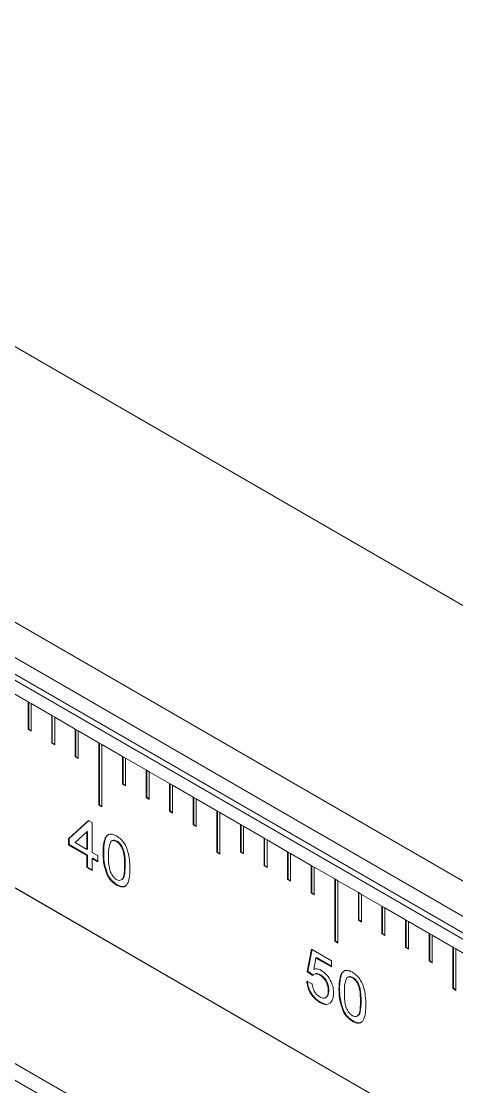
# Model space of a CAD drawing. Header units: inches. Extents: x 0.1 to 10.9, y 0 to 8.5.
# Drawn here: x 8.592 to 8.7633, y 3.1024 to 3.5212 of the extents above; entities that cross this region are included whole.
import ezdxf

# ---------------------------------------------------------------- set-up
doc = ezdxf.new("R2010")
doc.units = ezdxf.units.IN
doc.header["$MEASUREMENT"] = 0

msp = doc.modelspace()

# ---------------------------------------------------------------- linework, layer by layer
at = {"color": 7, "linetype": 'Continuous', "lineweight": 18}
for p, q in [((10.68791, 2.18192), (8.36789, 3.52124)), ((10.5941, 2.12777), (8.27408, 3.46708)), ((8.25428, 3.45565), (10.5743, 2.11634)), ((10.57637, 2.11753), (8.25635, 3.45685)), ((10.5941, 2.11386), (8.27408, 3.45318)), ((8.25428, 3.374), (10.56959, 2.0374)), ((10.5743, 2.03468), (8.25428, 3.374)), ((8.25831, 3.29613), (10.57833, 1.95682)), ((10.59669, 1.95278), (8.27668, 3.2921)), ((8.59468, 3.2537), (8.58658, 3.25838)), ((8.59586, 3.25302), (8.59468, 3.2537)), ((8.59468, 3.2537), (8.59468, 3.24282)), ((8.59492, 3.25357), (8.59492, 3.24295)), ((8.60396, 3.24835), (8.59586, 3.25302)), ((8.59586, 3.24214), (8.59586, 3.25302)), ((8.60514, 3.24767), (8.60396, 3.24835)), ((8.60396, 3.24835), (8.60396, 3.23746)), ((8.6042, 3.24821), (8.6042, 3.23759)), ((8.61324, 3.24299), (8.60514, 3.24767)), ((8.60514, 3.23678), (8.60514, 3.24767)), ((8.59492, 3.24295), (8.59468, 3.24282)), ((8.59468, 3.24282), (8.59586, 3.24214)), ((8.59492, 3.24295), (8.59586, 3.24241)), ((8.61442, 3.24231), (8.61324, 3.24299)), ((8.61324, 3.24299), (8.61324, 3.2321)), ((8.61348, 3.24285), (8.61348, 3.23224)), ((8.62252, 3.23763), (8.61442, 3.24231)), ((8.61442, 3.23142), (8.61442, 3.24231)), ((8.6237, 3.23695), (8.62252, 3.23763)), ((8.62252, 3.23763), (8.62252, 3.21314)), ((8.6042, 3.23759), (8.60396, 3.23746)), ((8.60396, 3.23746), (8.60514, 3.23678)), ((8.6042, 3.23759), (8.60514, 3.23705)), ((8.62276, 3.2375), (8.62276, 3.21327)), ((8.6318, 3.23227), (8.6237, 3.23695)), ((8.6237, 3.21246), (8.6237, 3.23695)), ((8.61348, 3.23224), (8.61324, 3.2321)), ((8.61324, 3.2321), (8.61442, 3.23142)), ((8.61348, 3.23224), (8.61442, 3.23169)), ((8.63298, 3.23159), (8.6318, 3.23227)), ((8.6318, 3.23227), (8.6318, 3.22139)), ((8.63204, 3.23214), (8.63204, 3.22152)), ((8.64108, 3.22692), (8.63298, 3.23159)), ((8.63298, 3.22071), (8.63298, 3.23159)), ((8.64226, 3.22624), (8.64108, 3.22692)), ((8.64108, 3.22692), (8.64108, 3.21603)), ((8.64132, 3.22678), (8.64132, 3.21617)), ((8.65036, 3.22156), (8.64226, 3.22624)), ((8.64226, 3.21535), (8.64226, 3.22624)), ((8.63204, 3.22152), (8.6318, 3.22139)), ((8.6318, 3.22139), (8.63298, 3.22071)), ((8.63204, 3.22152), (8.63298, 3.22098)), ((8.65154, 3.22088), (8.65036, 3.22156)), ((8.65036, 3.22156), (8.65036, 3.21067)), ((8.6506, 3.22142), (8.6506, 3.21081)), ((8.65964, 3.2162), (8.65154, 3.22088)), ((8.65154, 3.20999), (8.65154, 3.22088)), ((8.62276, 3.21327), (8.62252, 3.21314)), ((8.62252, 3.21314), (8.6237, 3.21246)), ((8.62276, 3.21327), (8.6237, 3.21273)), ((8.64132, 3.21617), (8.64108, 3.21603)), ((8.64108, 3.21603), (8.64226, 3.21535)), ((8.64132, 3.21617), (8.64226, 3.21562)), ((8.66082, 3.21552), (8.65964, 3.2162)), ((8.65964, 3.2162), (8.65964, 3.20532)), ((8.65988, 3.21607), (8.65988, 3.20545)), ((8.66892, 3.21085), (8.66082, 3.21552)), ((8.66082, 3.20464), (8.66082, 3.21552)), ((8.6506, 3.21081), (8.65036, 3.21067)), ((8.65036, 3.21067), (8.65154, 3.20999)), ((8.6506, 3.21081), (8.65154, 3.21027)), ((8.6701, 3.21017), (8.66892, 3.21085)), ((8.66892, 3.21085), (8.66892, 3.19452)), ((8.66916, 3.21071), (8.66916, 3.19465)), ((8.6782, 3.20549), (8.6701, 3.21017)), ((8.6701, 3.19384), (8.6701, 3.21017)), ((8.61063, 3.19987), (8.61846, 3.20707)), ((8.61087, 3.2), (8.61851, 3.20704)), ((8.61846, 3.20707), (8.61994, 3.20622)), ((8.61994, 3.20622), (8.61994, 3.19449)), ((8.65988, 3.20545), (8.65964, 3.20532)), ((8.65964, 3.20532), (8.66082, 3.20464)), ((8.65988, 3.20545), (8.66082, 3.20491)), ((8.67938, 3.20481), (8.6782, 3.20549)), ((8.6782, 3.20549), (8.6782, 3.1946)), ((8.67844, 3.20535), (8.67844, 3.19474)), ((8.68748, 3.20013), (8.67938, 3.20481)), ((8.67938, 3.19392), (8.67938, 3.20481)), ((8.61087, 3.2), (8.61063, 3.19987)), ((8.61087, 3.19756), (8.61087, 3.2)), ((8.61782, 3.20258), (8.61324, 3.19836)), ((8.61806, 3.20271), (8.61782, 3.20258)), ((8.61782, 3.19571), (8.61782, 3.20258)), ((8.61806, 3.19585), (8.61806, 3.20271)), ((8.68866, 3.19945), (8.68748, 3.20013)), ((8.68748, 3.20013), (8.68748, 3.18925)), ((8.68772, 3.2), (8.68772, 3.18938)), ((8.61063, 3.19742), (8.61063, 3.19987)), ((8.61087, 3.19756), (8.61063, 3.19742)), ((8.61782, 3.19327), (8.61063, 3.19742)), ((8.61806, 3.19341), (8.61087, 3.19756)), ((8.61324, 3.19836), (8.61782, 3.19571)), ((8.61806, 3.19585), (8.61782, 3.19571)), ((8.62783, 3.19914), (8.62753, 3.19897)), ((8.62967, 3.19892), (8.62943, 3.19878)), ((8.69676, 3.19478), (8.68866, 3.19945)), ((8.68866, 3.18857), (8.68866, 3.19945)), ((8.61806, 3.19341), (8.61782, 3.19327)), ((8.61782, 3.18863), (8.61782, 3.19327)), ((8.61806, 3.18877), (8.61806, 3.19341)), ((8.61994, 3.19449), (8.62205, 3.19327)), ((8.62017, 3.19219), (8.61994, 3.19205)), ((8.62205, 3.19083), (8.61994, 3.19205)), ((8.61994, 3.19205), (8.61994, 3.18741)), ((8.62205, 3.1911), (8.62017, 3.19219)), ((8.62205, 3.19327), (8.62205, 3.19083)), ((8.62441, 3.1945), (8.62417, 3.19436)), ((8.66916, 3.19465), (8.66892, 3.19452)), ((8.66892, 3.19452), (8.6701, 3.19384)), ((8.66916, 3.19465), (8.6701, 3.19411)), ((8.67844, 3.19474), (8.6782, 3.1946)), ((8.6782, 3.1946), (8.67938, 3.19392)), ((8.67844, 3.19474), (8.67938, 3.19419)), ((8.69794, 3.1941), (8.69676, 3.19478)), ((8.69676, 3.19478), (8.69676, 3.18389)), ((8.697, 3.19464), (8.697, 3.18402)), ((8.70604, 3.18942), (8.69794, 3.1941)), ((8.69794, 3.18321), (8.69794, 3.1941)), ((8.61806, 3.18877), (8.61782, 3.18863)), ((8.61994, 3.18741), (8.61782, 3.18863)), ((8.61994, 3.18768), (8.61806, 3.18877)), ((8.63287, 3.18962), (8.63263, 3.18949)), ((8.68772, 3.18938), (8.68748, 3.18925)), ((8.68748, 3.18925), (8.68866, 3.18857)), ((8.68772, 3.18938), (8.68866, 3.18884)), ((8.70722, 3.18874), (8.70604, 3.18942)), ((8.70604, 3.18942), (8.70604, 3.17853)), ((8.70627, 3.18928), (8.70627, 3.17867)), ((8.71532, 3.18406), (8.70722, 3.18874)), ((8.70722, 3.17785), (8.70722, 3.18874)), ((8.62601, 3.18577), (8.62577, 3.18563)), ((8.697, 3.18402), (8.69676, 3.18389)), ((8.69676, 3.18389), (8.69794, 3.18321)), ((8.697, 3.18402), (8.69794, 3.18348)), ((8.7165, 3.18338), (8.71532, 3.18406)), ((8.71532, 3.18406), (8.71532, 3.15957)), ((8.71555, 3.18393), (8.71555, 3.1597)), ((8.7246, 3.1787), (8.7165, 3.18338)), ((8.7165, 3.15889), (8.7165, 3.18338)), ((8.62969, 3.18181), (8.62946, 3.18167)), ((8.70627, 3.17867), (8.70604, 3.17853)), ((8.70604, 3.17853), (8.70722, 3.17785)), ((8.70627, 3.17867), (8.70722, 3.17812)), ((8.72578, 3.17802), (8.7246, 3.1787)), ((8.7246, 3.1787), (8.7246, 3.16782)), ((8.72483, 3.17857), (8.72483, 3.16795)), ((8.73388, 3.17335), (8.72578, 3.17802)), ((8.72578, 3.16714), (8.72578, 3.17802)), ((8.73506, 3.17267), (8.73388, 3.17335)), ((8.73388, 3.17335), (8.73388, 3.16246)), ((8.73411, 3.17321), (8.73411, 3.1626)), ((8.74316, 3.16799), (8.73506, 3.17267)), ((8.73506, 3.16178), (8.73506, 3.17267)), ((8.72483, 3.16795), (8.7246, 3.16782)), ((8.7246, 3.16782), (8.72578, 3.16714)), ((8.72483, 3.16795), (8.72578, 3.16741)), ((8.74434, 3.16731), (8.74316, 3.16799)), ((8.74316, 3.16799), (8.74316, 3.1571)), ((8.74339, 3.16785), (8.74339, 3.15724)), ((8.75244, 3.16263), (8.74434, 3.16731)), ((8.74434, 3.15642), (8.74434, 3.16731)), ((8.73411, 3.1626), (8.73388, 3.16246)), ((8.73388, 3.16246), (8.73506, 3.16178)), ((8.73411, 3.1626), (8.73506, 3.16205)), ((8.75362, 3.16195), (8.75244, 3.16263)), ((8.75244, 3.16263), (8.75244, 3.15175)), ((8.75267, 3.1625), (8.75267, 3.15188)), ((8.71555, 3.1597), (8.71532, 3.15957)), ((8.71532, 3.15957), (8.7165, 3.15889)), ((8.71555, 3.1597), (8.7165, 3.15916)), ((8.76172, 3.15728), (8.75362, 3.16195)), ((8.75362, 3.15107), (8.75362, 3.16195)), ((8.70449, 3.14764), (8.70618, 3.15643)), ((8.70472, 3.14778), (8.70637, 3.15632)), ((8.70618, 3.15643), (8.714, 3.15191)), ((8.74339, 3.15724), (8.74316, 3.1571)), ((8.74316, 3.1571), (8.74434, 3.15642)), ((8.74339, 3.15724), (8.74434, 3.1567)), ((8.7629, 3.1566), (8.76172, 3.15728)), ((8.76172, 3.15728), (8.76172, 3.14095)), ((8.76195, 3.15714), (8.76195, 3.14108)), ((8.771, 3.15192), (8.7629, 3.1566)), ((8.7629, 3.14027), (8.7629, 3.1566)), ((8.70791, 3.15299), (8.70707, 3.14854)), ((8.70814, 3.15313), (8.70791, 3.15299)), ((8.714, 3.14947), (8.70791, 3.15299)), ((8.714, 3.14974), (8.70814, 3.15313)), ((8.714, 3.15191), (8.714, 3.14947)), ((8.75267, 3.15188), (8.75244, 3.15175)), ((8.75244, 3.15175), (8.75362, 3.15107)), ((8.75267, 3.15188), (8.75362, 3.15134)), ((8.70472, 3.14778), (8.70449, 3.14764)), ((8.7066, 3.14617), (8.70449, 3.14764)), ((8.70684, 3.14631), (8.70472, 3.14778)), ((8.7073, 3.1467), (8.707, 3.14653)), ((8.70966, 3.14639), (8.70942, 3.14625)), ((8.72063, 3.14557), (8.72033, 3.1454)), ((8.70427, 3.14385), (8.70639, 3.14288)), ((8.72247, 3.14535), (8.72223, 3.14521)), ((8.71297, 3.14036), (8.71273, 3.14023)), ((8.7172, 3.14093), (8.71697, 3.14079)), ((8.76195, 3.14108), (8.76172, 3.14095)), ((8.76172, 3.14095), (8.7629, 3.14027)), ((8.76195, 3.14108), (8.7629, 3.14054)), ((8.70964, 3.13566), (8.7094, 3.13552)), ((8.71171, 3.13488), (8.70964, 3.13566)), ((8.72566, 3.13605), (8.72543, 3.13592)), ((8.7188, 3.1322), (8.71857, 3.13206)), ((8.72249, 3.12824), (8.72225, 3.1281))]:
    msp.add_line(p, q, dxfattribs=at)
for points, knots in [([(8.62417, 3.19436), (8.62419, 3.19543), (8.62424, 3.19755), (8.62478, 3.19991), (8.62571, 3.20126), (8.62674, 3.20179), (8.62806, 3.20168), (8.62899, 3.2012), (8.62946, 3.20097)], [0, 0, 0, 0, 0.25049, 0.500349, 0.625423, 0.750205, 0.87498, 1, 1, 1, 1]), ([(8.62441, 3.1945), (8.62443, 3.19557), (8.62448, 3.19769), (8.62503, 3.20002), (8.62587, 3.20135), (8.6265, 3.20159), (8.62677, 3.20169)], [0, 0, 0, 0, 0.3482739, 0.6956713, 0.8695701, 1, 1, 1, 1]), ([(8.62946, 3.20097), (8.62992, 3.20066), (8.63086, 3.20005), (8.63217, 3.19865), (8.63322, 3.19694), (8.63453, 3.19329), (8.63465, 3.19049), (8.63475, 3.18826)], [0, 0, 0, 0, 0.125383, 0.250634, 0.375701, 0.501117, 1, 1, 1, 1]), ([(8.62724, 3.19874), (8.6269, 3.19783), (8.62628, 3.1962), (8.62628, 3.19408), (8.62628, 3.19315)], [0, 0, 0, 0, 0.558062, 1, 1, 1, 1]), ([(8.62943, 3.19878), (8.62895, 3.19899), (8.62807, 3.19935), (8.6275, 3.19893), (8.62724, 3.19874)], [0, 0, 0, 0, 0.55834, 1, 1, 1, 1]), ([(8.62967, 3.19892), (8.62918, 3.19914), (8.62846, 3.19946), (8.62798, 3.19915), (8.62784, 3.19906)], [0, 0, 0, 0, 0.692035, 1, 1, 1, 1]), ([(8.63263, 3.18949), (8.63262, 3.19106), (8.6326, 3.19302), (8.63193, 3.19563), (8.6313, 3.19691), (8.63045, 3.19809), (8.62977, 3.19855), (8.62943, 3.19878)], [0, 0, 0, 0, 0.5003519, 0.6255292, 0.7505162, 0.8752553, 1, 1, 1, 1]), ([(8.63287, 3.18962), (8.63285, 3.19119), (8.63283, 3.19316), (8.63217, 3.19576), (8.63154, 3.19705), (8.63068, 3.19822), (8.63001, 3.19869), (8.62967, 3.19892)], [0, 0, 0, 0, 0.5003519, 0.6255292, 0.7505162, 0.8752553, 1, 1, 1, 1]), ([(8.62577, 3.18563), (8.62521, 3.18734), (8.6242, 3.19041), (8.62418, 3.19315), (8.62417, 3.19436)], [0, 0, 0, 0, 0.557973, 1, 1, 1, 1]), ([(8.62601, 3.18577), (8.62545, 3.18748), (8.62444, 3.19054), (8.62441, 3.19329), (8.62441, 3.1945)], [0, 0, 0, 0, 0.557973, 1, 1, 1, 1]), ([(8.62628, 3.19315), (8.6263, 3.19158), (8.62632, 3.18963), (8.62696, 3.18703), (8.62761, 3.18575), (8.62845, 3.18457), (8.62912, 3.1841), (8.62946, 3.18387)], [0, 0, 0, 0, 0.500363, 0.625568, 0.750538, 0.875304, 1, 1, 1, 1]), ([(8.62946, 3.18387), (8.62979, 3.18372), (8.63047, 3.18341), (8.63131, 3.18362), (8.63195, 3.18416), (8.63259, 3.18601), (8.63261, 3.18794), (8.63263, 3.18949)], [0, 0, 0, 0, 0.1246576, 0.2493906, 0.3743768, 0.4995896, 1, 1, 1, 1]), ([(8.63475, 3.18826), (8.63472, 3.1872), (8.63467, 3.18507), (8.63413, 3.18272), (8.6332, 3.18138), (8.63217, 3.18084), (8.63086, 3.18095), (8.62992, 3.18143), (8.62946, 3.18167)], [0, 0, 0, 0, 0.250473, 0.500354, 0.625397, 0.750179, 0.874971, 1, 1, 1, 1]), ([(8.63189, 3.18414), (8.63197, 3.18421), (8.63228, 3.18444), (8.63278, 3.1862), (8.63283, 3.1881), (8.63287, 3.18962)], [0, 0, 0, 0, 0.072724, 0.25831, 1, 1, 1, 1]), ([(8.62946, 3.18167), (8.62866, 3.18221), (8.62725, 3.18317), (8.62622, 3.18488), (8.62577, 3.18563)], [0, 0, 0, 0, 0.559716, 1, 1, 1, 1]), ([(8.62969, 3.18181), (8.6289, 3.18234), (8.62748, 3.1833), (8.62646, 3.18502), (8.62601, 3.18577)], [0, 0, 0, 0, 0.559716, 1, 1, 1, 1]), ([(8.63335, 3.18157), (8.63304, 3.18137), (8.63241, 3.18096), (8.63109, 3.1811), (8.63016, 3.18157), (8.62969, 3.18181)], [0, 0, 0, 0, 0.324919, 0.66214, 1, 1, 1, 1]), ([(8.70942, 3.14625), (8.70911, 3.14642), (8.70849, 3.14674), (8.70743, 3.14686), (8.70692, 3.14643), (8.7066, 3.14617)], [0, 0, 0, 0, 0.28088, 0.56114, 1, 1, 1, 1]), ([(8.70707, 3.14854), (8.70757, 3.14865), (8.70846, 3.14884), (8.70954, 3.14834), (8.71001, 3.14812)], [0, 0, 0, 0, 0.559939, 1, 1, 1, 1]), ([(8.70966, 3.14639), (8.70935, 3.14655), (8.70873, 3.14687), (8.70787, 3.147), (8.70749, 3.14672), (8.70732, 3.14659)], [0, 0, 0, 0, 0.354189, 0.707596, 1, 1, 1, 1]), ([(8.71273, 3.14023), (8.7127, 3.14085), (8.71263, 3.14208), (8.71185, 3.14402), (8.71064, 3.14547), (8.70983, 3.14599), (8.70942, 3.14625)], [0, 0, 0, 0, 0.280653, 0.559595, 0.77929, 1, 1, 1, 1]), ([(8.71297, 3.14036), (8.71294, 3.14098), (8.71287, 3.14221), (8.71209, 3.14416), (8.71088, 3.1456), (8.71007, 3.14613), (8.70966, 3.14639)], [0, 0, 0, 0, 0.280653, 0.559595, 0.77929, 1, 1, 1, 1]), ([(8.71001, 3.14812), (8.71076, 3.14757), (8.71227, 3.14647), (8.71388, 3.1438), (8.71473, 3.14127), (8.71481, 3.13986), (8.71485, 3.13915)], [0, 0, 0, 0, 0.279174, 0.558743, 0.779157, 1, 1, 1, 1]), ([(8.71697, 3.14079), (8.71699, 3.14186), (8.71704, 3.14398), (8.71757, 3.14634), (8.71851, 3.14769), (8.71954, 3.14822), (8.72085, 3.14811), (8.72179, 3.14763), (8.72225, 3.1474)], [0, 0, 0, 0, 0.25049, 0.500349, 0.625423, 0.750205, 0.87498, 1, 1, 1, 1]), ([(8.7172, 3.14093), (8.71723, 3.142), (8.71727, 3.14412), (8.71782, 3.14645), (8.71866, 3.14778), (8.7193, 3.14802), (8.71957, 3.14812)], [0, 0, 0, 0, 0.348274, 0.695671, 0.86957, 1, 1, 1, 1]), ([(8.72223, 3.14521), (8.72174, 3.14542), (8.72087, 3.14578), (8.72029, 3.14536), (8.72004, 3.14517)], [0, 0, 0, 0, 0.55834, 1, 1, 1, 1]), ([(8.72247, 3.14535), (8.72197, 3.14557), (8.72126, 3.14589), (8.72078, 3.14558), (8.72063, 3.14549)], [0, 0, 0, 0, 0.692035, 1, 1, 1, 1]), ([(8.72225, 3.1474), (8.72272, 3.14709), (8.72365, 3.14648), (8.72497, 3.14508), (8.72602, 3.14337), (8.72733, 3.13972), (8.72745, 3.13692), (8.72754, 3.13469)], [0, 0, 0, 0, 0.1253833, 0.2506337, 0.3757012, 0.5011173, 1, 1, 1, 1]), ([(8.7094, 3.13552), (8.70868, 3.13601), (8.70724, 3.13697), (8.70555, 3.13935), (8.70454, 3.14176), (8.70436, 3.14316), (8.70427, 3.14385)], [0, 0, 0, 0, 0.28005, 0.559264, 0.779421, 1, 1, 1, 1]), ([(8.70964, 3.13566), (8.70891, 3.13614), (8.70747, 3.13711), (8.70578, 3.13949), (8.70478, 3.1419), (8.7046, 3.14329), (8.70451, 3.14399)], [0, 0, 0, 0, 0.28005, 0.559264, 0.779421, 1, 1, 1, 1]), ([(8.70639, 3.14288), (8.70648, 3.14233), (8.70665, 3.14124), (8.70736, 3.13962), (8.70838, 3.13839), (8.70907, 3.13794), (8.70941, 3.13771)], [0, 0, 0, 0, 0.280714, 0.559926, 0.779622, 1, 1, 1, 1]), ([(8.72004, 3.14517), (8.71969, 3.14426), (8.71908, 3.14263), (8.71908, 3.14051), (8.71908, 3.13958)], [0, 0, 0, 0, 0.558062, 1, 1, 1, 1]), ([(8.72543, 3.13592), (8.72541, 3.13749), (8.72539, 3.13945), (8.72473, 3.14206), (8.7241, 3.14334), (8.72324, 3.14452), (8.72257, 3.14498), (8.72223, 3.14521)], [0, 0, 0, 0, 0.5003519, 0.6255292, 0.7505162, 0.8752553, 1, 1, 1, 1]), ([(8.72566, 3.13605), (8.72565, 3.13762), (8.72563, 3.13959), (8.72496, 3.14219), (8.72433, 3.14348), (8.72348, 3.14465), (8.7228, 3.14512), (8.72247, 3.14535)], [0, 0, 0, 0, 0.5003519, 0.6255292, 0.7505162, 0.8752553, 1, 1, 1, 1]), ([(8.70941, 3.13771), (8.70995, 3.13746), (8.71104, 3.13697), (8.71215, 3.13762), (8.71267, 3.13881), (8.71271, 3.13975), (8.71273, 3.14023)], [0, 0, 0, 0, 0.279515, 0.558288, 0.778902, 1, 1, 1, 1]), ([(8.71147, 3.13748), (8.7118, 3.13759), (8.71246, 3.1378), (8.7129, 3.13896), (8.71295, 3.1399), (8.71297, 3.14036)], [0, 0, 0, 0, 0.3256804, 0.6624715, 1, 1, 1, 1]), ([(8.71485, 3.13915), (8.71479, 3.13828), (8.71469, 3.13672), (8.71392, 3.13582), (8.71359, 3.13542)], [0, 0, 0, 0, 0.559726, 1, 1, 1, 1]), ([(8.71857, 3.13206), (8.71801, 3.13377), (8.717, 3.13684), (8.71698, 3.13958), (8.71697, 3.14079)], [0, 0, 0, 0, 0.557973, 1, 1, 1, 1]), ([(8.7188, 3.1322), (8.71824, 3.13391), (8.71723, 3.13697), (8.71721, 3.13972), (8.7172, 3.14093)], [0, 0, 0, 0, 0.557973, 1, 1, 1, 1]), ([(8.71908, 3.13958), (8.7191, 3.13801), (8.71912, 3.13606), (8.71976, 3.13346), (8.7204, 3.13218), (8.72124, 3.131), (8.72192, 3.13053), (8.72225, 3.1303)], [0, 0, 0, 0, 0.500363, 0.625568, 0.750538, 0.875304, 1, 1, 1, 1]), ([(8.71359, 3.13542), (8.71293, 3.13504), (8.71176, 3.13437), (8.71012, 3.13517), (8.7094, 3.13552)], [0, 0, 0, 0, 0.558446, 1, 1, 1, 1]), ([(8.72225, 3.1303), (8.72259, 3.13015), (8.72326, 3.12984), (8.7241, 3.13005), (8.72474, 3.13059), (8.72539, 3.13244), (8.72541, 3.13437), (8.72543, 3.13592)], [0, 0, 0, 0, 0.124658, 0.249391, 0.374377, 0.49959, 1, 1, 1, 1]), ([(8.72754, 3.13469), (8.72752, 3.13363), (8.72747, 3.1315), (8.72693, 3.12915), (8.726, 3.12781), (8.72497, 3.12727), (8.72365, 3.12738), (8.72272, 3.12786), (8.72225, 3.1281)], [0, 0, 0, 0, 0.250473, 0.500354, 0.625397, 0.750179, 0.874971, 1, 1, 1, 1]), ([(8.72468, 3.13057), (8.72477, 3.13064), (8.72507, 3.13087), (8.72558, 3.13263), (8.72563, 3.13453), (8.72566, 3.13605)], [0, 0, 0, 0, 0.072724, 0.25831, 1, 1, 1, 1]), ([(8.72225, 3.1281), (8.72146, 3.12864), (8.72004, 3.1296), (8.71902, 3.13131), (8.71857, 3.13206)], [0, 0, 0, 0, 0.5597157, 1, 1, 1, 1]), ([(8.72249, 3.12824), (8.7217, 3.12877), (8.72028, 3.12973), (8.71925, 3.13145), (8.7188, 3.1322)], [0, 0, 0, 0, 0.5597157, 1, 1, 1, 1]), ([(8.72614, 3.128), (8.72583, 3.1278), (8.7252, 3.12739), (8.72389, 3.12753), (8.72296, 3.128), (8.72249, 3.12824)], [0, 0, 0, 0, 0.324919, 0.66214, 1, 1, 1, 1])]:
    msp.add_open_spline(points, degree=3, knots=knots, dxfattribs=at)

doc.saveas('drawing.dxf')
